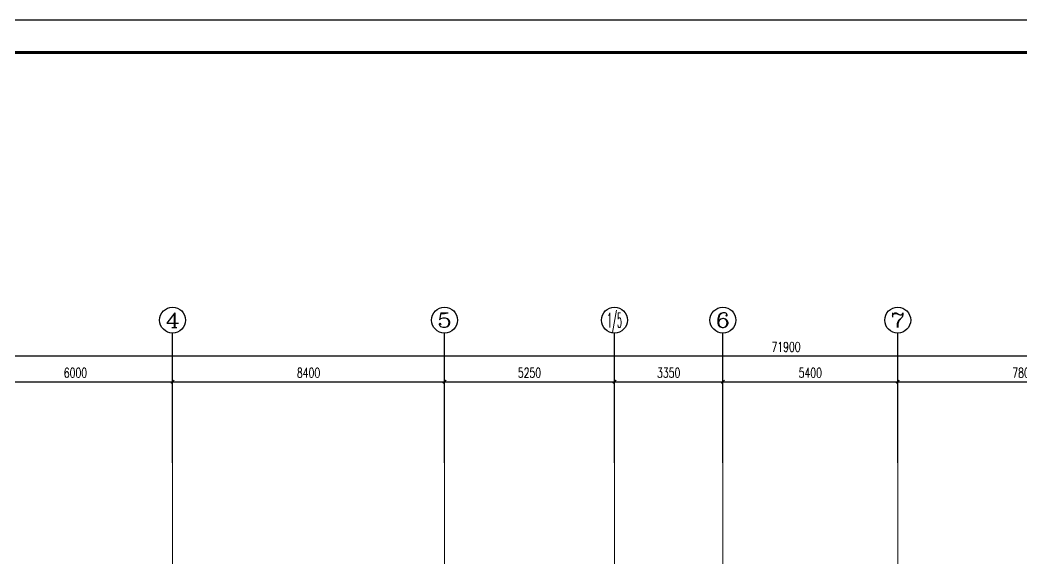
# Model space of a CAD drawing. Extents: x 1031190 to 1725648, y 733081 to 1571294.
# Drawn here: x 1124904 to 1155854, y 1077877 to 1094510 of the extents above; entities that cross this region are included whole.
import ezdxf
from ezdxf.enums import TextEntityAlignment as Align

# ---------------------------------------------------------------- set-up
doc = ezdxf.new("R2010")
doc.units = 0
doc.header["$LTSCALE"] = 1000
doc.header["$MEASUREMENT"] = 0
doc.linetypes.add('ACAD_ISO10W100', pattern=[18.5, 12, -3, 0.5, -3])
doc.linetypes.add('DOTE', pattern=[2.42, 2, -0.2, 0.02, -0.2])
for name, color, linetype in [('AXIS', 3, 'Continuous'), ('AXIS_TEXT', 4, 'Continuous'), ('C-AXIS(轴号)', 3, 'Continuous'), ('C-AXIS-T(字)', 7, 'Continuous'), ('图框', 140, 'Continuous')]:
    doc.layers.add(name, color=color, linetype=linetype)
doc.layers.add('DOTE', color=19, linetype='DOTE', lineweight=9)
doc.styles.add('_TCH_AXIS', font='COMPLEX', dxfattribs={"bigfont": 'GBCBIG'})
doc.styles.add('_TCH_DIM_T3', font='SIMPLEX', dxfattribs={"width": 0.705882, "bigfont": 'GBCBIG'})
doc.styles.add('COMPLEX', font='COMPLEX')
doc.dimstyles.new('_TCH_ARCH&&100', dxfattribs={"dimtxt": 297.5, "dimasz": 100, "dimexe": 250, "dimexo": 300, "dimgap": 126.25, "dimtad": 1, "dimdec": 0, "dimzin": 0, "dimdsep": 46, "dimtxsty": '_TCH_DIM_T3', "dimblk": 'ARCHTICK', "dimcen": 0.09, "dimclrt": 7, "dimazin": 2, "dimtfac": 1, "dimtdec": 0, "dimtix": 1, "dimtmove": 2, "dimatfit": 3, "dimfxl": 0, "dimtolj": 1, "dimtzin": 0, "dimarcsym": 0})

# ---------------------------------------------------------------- blocks, each defined once
blk = doc.blocks.new('_ArchTick')
at = {"color": 0, "linetype": 'ByBlock', "const_width": 0.4}
blk.add_lwpolyline([(-0.5, -0.5), (0.5, 0.5)], dxfattribs=at)
blk = doc.blocks.new('*D267')
at = {"layer": 'AXIS', "color": 0, "lineweight": -2}
for p, q in [((1112617, 1081148), (1112617, 1084398)), ((1184517, 1081148), (1184517, 1084398)), ((1112617, 1084148), (1184517, 1084148))]:
    blk.add_line(p, q, dxfattribs=at)
at = {"layer": 'Defpoints', "color": 0}
for p in [(1184517, 1084148), (1112617, 1080848), (1184517, 1080848)]:
    blk.add_point(p, dxfattribs=at)
at = {"layer": 'AXIS', "color": 0, "lineweight": -2, "xscale": 100, "yscale": 100, "zscale": 100, "rotation": 180}
blk.add_blockref('_ArchTick', (1112617, 1084148), dxfattribs=at)
at = {"layer": 'AXIS', "color": 0, "lineweight": -2, "xscale": 100, "yscale": 100, "zscale": 100}
blk.add_blockref('_ArchTick', (1184517, 1084148), dxfattribs=at)
at = {"layer": 'AXIS', "color": 7, "insert": (1148567, 1084423), "char_height": 297.5, "attachment_point": 5, "style": '_TCH_DIM_T3'}
blk.add_mtext('\\A1;71900', dxfattribs=at)
blk = doc.blocks.new('*D273')
at = {"layer": 'AXIS', "color": 0, "lineweight": -2}
for p, q in [((1123617, 1081148), (1123617, 1083598)), ((1129617, 1081148), (1129617, 1083598)), ((1123617, 1083348), (1129617, 1083348))]:
    blk.add_line(p, q, dxfattribs=at)
at = {"layer": 'Defpoints', "color": 0}
for p in [(1129617, 1083348), (1123617, 1080848), (1129617, 1080848)]:
    blk.add_point(p, dxfattribs=at)
at = {"layer": 'AXIS', "color": 0, "lineweight": -2, "xscale": 100, "yscale": 100, "zscale": 100, "rotation": 180}
blk.add_blockref('_ArchTick', (1123617, 1083348), dxfattribs=at)
at = {"layer": 'AXIS', "color": 0, "lineweight": -2, "xscale": 100, "yscale": 100, "zscale": 100}
blk.add_blockref('_ArchTick', (1129617, 1083348), dxfattribs=at)
at = {"layer": 'AXIS', "color": 7, "insert": (1126617, 1083623), "char_height": 297.5, "attachment_point": 5, "style": '_TCH_DIM_T3'}
blk.add_mtext('\\A1;6000', dxfattribs=at)
blk = doc.blocks.new('*D274')
at = {"layer": 'AXIS', "color": 0, "lineweight": -2}
for p, q in [((1129617, 1081148), (1129617, 1083598)), ((1138017, 1081148), (1138017, 1083598)), ((1129617, 1083348), (1138017, 1083348))]:
    blk.add_line(p, q, dxfattribs=at)
at = {"layer": 'Defpoints', "color": 0}
for p in [(1138017, 1083348), (1129617, 1080848), (1138017, 1080848)]:
    blk.add_point(p, dxfattribs=at)
at = {"layer": 'AXIS', "color": 0, "lineweight": -2, "xscale": 100, "yscale": 100, "zscale": 100, "rotation": 180}
blk.add_blockref('_ArchTick', (1129617, 1083348), dxfattribs=at)
at = {"layer": 'AXIS', "color": 0, "lineweight": -2, "xscale": 100, "yscale": 100, "zscale": 100}
blk.add_blockref('_ArchTick', (1138017, 1083348), dxfattribs=at)
at = {"layer": 'AXIS', "color": 7, "insert": (1133817, 1083623), "char_height": 297.5, "attachment_point": 5, "style": '_TCH_DIM_T3'}
blk.add_mtext('\\A1;8400', dxfattribs=at)
blk = doc.blocks.new('*D275')
at = {"layer": 'AXIS', "color": 0, "lineweight": -2}
for p, q in [((1138017, 1081148), (1138017, 1083598)), ((1143267, 1081148), (1143267, 1083598)), ((1138017, 1083348), (1143267, 1083348))]:
    blk.add_line(p, q, dxfattribs=at)
at = {"layer": 'Defpoints', "color": 0}
for p in [(1143267, 1083348), (1138017, 1080848), (1143267, 1080848)]:
    blk.add_point(p, dxfattribs=at)
at = {"layer": 'AXIS', "color": 0, "lineweight": -2, "xscale": 100, "yscale": 100, "zscale": 100, "rotation": 180}
blk.add_blockref('_ArchTick', (1138017, 1083348), dxfattribs=at)
at = {"layer": 'AXIS', "color": 0, "lineweight": -2, "xscale": 100, "yscale": 100, "zscale": 100}
blk.add_blockref('_ArchTick', (1143267, 1083348), dxfattribs=at)
at = {"layer": 'AXIS', "color": 7, "insert": (1140642, 1083623), "char_height": 297.5, "attachment_point": 5, "style": '_TCH_DIM_T3'}
blk.add_mtext('\\A1;5250', dxfattribs=at)
blk = doc.blocks.new('*D276')
at = {"layer": 'AXIS', "color": 0, "lineweight": -2}
for p, q in [((1143267, 1081148), (1143267, 1083598)), ((1146617, 1081148), (1146617, 1083598)), ((1143267, 1083348), (1146617, 1083348))]:
    blk.add_line(p, q, dxfattribs=at)
at = {"layer": 'Defpoints', "color": 0}
for p in [(1146617, 1083348), (1143267, 1080848), (1146617, 1080848)]:
    blk.add_point(p, dxfattribs=at)
at = {"layer": 'AXIS', "color": 0, "lineweight": -2, "xscale": 100, "yscale": 100, "zscale": 100, "rotation": 180}
blk.add_blockref('_ArchTick', (1143267, 1083348), dxfattribs=at)
at = {"layer": 'AXIS', "color": 0, "lineweight": -2, "xscale": 100, "yscale": 100, "zscale": 100}
blk.add_blockref('_ArchTick', (1146617, 1083348), dxfattribs=at)
at = {"layer": 'AXIS', "color": 7, "insert": (1144942, 1083623), "char_height": 297.5, "attachment_point": 5, "style": '_TCH_DIM_T3'}
blk.add_mtext('\\A1;3350', dxfattribs=at)
blk = doc.blocks.new('*D277')
at = {"layer": 'AXIS', "color": 0, "lineweight": -2}
for p, q in [((1146617, 1081148), (1146617, 1083598)), ((1152017, 1081148), (1152017, 1083598)), ((1146617, 1083348), (1152017, 1083348))]:
    blk.add_line(p, q, dxfattribs=at)
at = {"layer": 'Defpoints', "color": 0}
for p in [(1152017, 1083348), (1146617, 1080848), (1152017, 1080848)]:
    blk.add_point(p, dxfattribs=at)
at = {"layer": 'AXIS', "color": 0, "lineweight": -2, "xscale": 100, "yscale": 100, "zscale": 100, "rotation": 180}
blk.add_blockref('_ArchTick', (1146617, 1083348), dxfattribs=at)
at = {"layer": 'AXIS', "color": 0, "lineweight": -2, "xscale": 100, "yscale": 100, "zscale": 100}
blk.add_blockref('_ArchTick', (1152017, 1083348), dxfattribs=at)
at = {"layer": 'AXIS', "color": 7, "insert": (1149317, 1083623), "char_height": 297.5, "attachment_point": 5, "style": '_TCH_DIM_T3'}
blk.add_mtext('\\A1;5400', dxfattribs=at)
blk = doc.blocks.new('*D278')
at = {"layer": 'AXIS', "color": 0, "lineweight": -2}
for p, q in [((1152017, 1081148), (1152017, 1083598)), ((1159817, 1081148), (1159817, 1083598)), ((1152017, 1083348), (1159817, 1083348))]:
    blk.add_line(p, q, dxfattribs=at)
at = {"layer": 'Defpoints', "color": 0}
for p in [(1159817, 1083348), (1152017, 1080848), (1159817, 1080848)]:
    blk.add_point(p, dxfattribs=at)
at = {"layer": 'AXIS', "color": 0, "lineweight": -2, "xscale": 100, "yscale": 100, "zscale": 100, "rotation": 180}
blk.add_blockref('_ArchTick', (1152017, 1083348), dxfattribs=at)
at = {"layer": 'AXIS', "color": 0, "lineweight": -2, "xscale": 100, "yscale": 100, "zscale": 100}
blk.add_blockref('_ArchTick', (1159817, 1083348), dxfattribs=at)
at = {"layer": 'AXIS', "color": 7, "insert": (1155917, 1083623), "char_height": 297.5, "attachment_point": 5, "style": '_TCH_DIM_T3'}
blk.add_mtext('\\A1;7800', dxfattribs=at)
blk = doc.blocks.new('_AXISO')
blk.add_circle((0, 0), 0.5)
at = {"layer": 'AXIS_TEXT', "style": 'COMPLEX', "width": 1.041667}
blk.add_attdef('A', text='', height=0.56, dxfattribs=at).set_placement((-0.25, -0.28), (0.25, -0.28), align=Align.FIT)

msp = doc.modelspace()

# ---------------------------------------------------------------- linework, layer by layer
at = {"layer": 'C-AXIS(轴号)'}
for p, q in [((1129617, 1080847.8), (1129617, 1084847.8)), ((1138017, 1080847.8), (1138017, 1084847.8)), ((1143267, 1080847.8), (1143267, 1084847.8)), ((1146617, 1080847.8), (1146617, 1084847.8)), ((1152017, 1080847.8), (1152017, 1084847.8))]:
    msp.add_line(p, q, dxfattribs=at)
at = {"layer": 'DOTE', "linetype": 'ACAD_ISO10W100', "ltscale": 100}
for p, q in [((1129617, 1080847.8), (1129617, 1057147.8)), ((1138017, 1080847.8), (1138017, 1057147.8)), ((1143267, 1080847.8), (1143267, 1063047.8)), ((1146617, 1080847.8), (1146617, 1057147.8)), ((1152017, 1080847.8), (1152017, 1057147.8))]:
    msp.add_line(p, q, dxfattribs=at)
at = {"layer": '图框'}
msp.add_lwpolyline([(1098399, 1035110.3), (1203499, 1035110.3), (1203499, 1094510.3), (1098399, 1094510.3)], close=True, dxfattribs=at)
at = {"layer": '图框', "const_width": 100}
msp.add_lwpolyline([(1100899, 1036110.3), (1202499, 1036110.3), (1202499, 1093510.3), (1100899, 1093510.3)], close=True, dxfattribs=at)

# ---------------------------------------------------------------- block references
at = {"layer": 'C-AXIS(轴号)'}
ref = msp.add_blockref('_AXISO', (1129617, 1085247.8), dxfattribs=dict(at, xscale=800, yscale=800, zscale=800))
ref.add_attrib('A', '4', dxfattribs={"layer": 'C-AXIS-T(字)', "height": 452.5, "style": '_TCH_AXIS', "width": 1.3125}).set_placement((1129390.7, 1085021.5), (1129843.3, 1085021.5), align=Align.FIT)
ref = msp.add_blockref('_AXISO', (1138017, 1085247.8), dxfattribs=dict(at, xscale=800, yscale=800, zscale=800))
ref.add_attrib('A', '5', dxfattribs={"layer": 'C-AXIS-T(字)', "height": 452.5, "style": '_TCH_AXIS', "width": 1.5}).set_placement((1137790.7, 1085021.5), (1138243.3, 1085021.5), align=Align.FIT)
ref = msp.add_blockref('_AXISO', (1143267, 1085247.8), dxfattribs=dict(at, xscale=800, yscale=800, zscale=800))
ref.add_attrib('A', '1/5', dxfattribs={"layer": 'C-AXIS-T(字)', "height": 452.55, "style": '_TCH_AXIS', "width": 0.411765}).set_placement((1143040.7, 1085021.5), (1143493.3, 1085021.5), align=Align.FIT)
ref = msp.add_blockref('_AXISO', (1146617, 1085247.8), dxfattribs=dict(at, xscale=800, yscale=800, zscale=800))
ref.add_attrib('A', '6', dxfattribs={"layer": 'C-AXIS-T(字)', "height": 452.5, "style": '_TCH_AXIS', "width": 1.5}).set_placement((1146390.7, 1085021.5), (1146843.3, 1085021.5), align=Align.FIT)
ref = msp.add_blockref('_AXISO', (1152017, 1085247.8), dxfattribs=dict(at, xscale=800, yscale=800, zscale=800))
ref.add_attrib('A', '7', dxfattribs={"layer": 'C-AXIS-T(字)', "height": 452.5, "style": '_TCH_AXIS', "width": 1.5}).set_placement((1151790.7, 1085021.5), (1152243.3, 1085021.5), align=Align.FIT)

# ---------------------------------------------------------------- dimensions: what is measured, and where the dimension line sits
at = {"layer": 'AXIS'}
for p1, p2, distance, picture, middle in [((1112617, 1080847.8), (1184517, 1080847.8), 3300, '*D267', (1148567, 1084422.8)), ((1123617, 1080847.8), (1129617, 1080847.8), 2500, '*D273', (1126617, 1083622.8)), ((1129617, 1080847.8), (1138017, 1080847.8), 2500, '*D274', (1133817, 1083622.8)), ((1138017, 1080847.8), (1143267, 1080847.8), 2500, '*D275', (1140642, 1083622.8)), ((1143267, 1080847.8), (1146617, 1080847.8), 2500, '*D276', (1144942, 1083622.8)), ((1146617, 1080847.8), (1152017, 1080847.8), 2500, '*D277', (1149317, 1083622.8)), ((1152017, 1080847.8), (1159817, 1080847.8), 2500, '*D278', (1155917, 1083622.8))]:
    dim = msp.add_aligned_dim(p1=p1, p2=p2, distance=distance, dimstyle='_TCH_ARCH&&100', dxfattribs=at)
    dim.commit()
    dim.dimension.update_dxf_attribs({"geometry": picture, "text_midpoint": middle})

doc.saveas('drawing.dxf')
